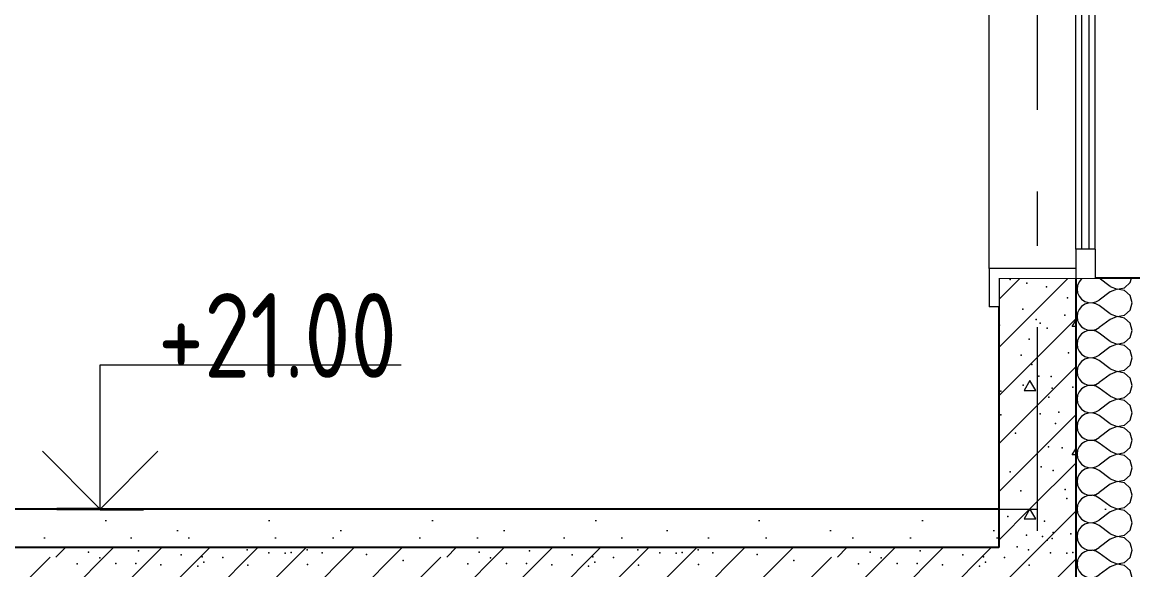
# Model space of a CAD drawing. Header units: millimetres. Extents: x 18162 to 7085488, y 72188 to 247925.
# Drawn here: x 3680692 to 3683577, y 115960 to 117383 of the extents above; entities that cross this region are included whole.
import ezdxf
from ezdxf.enums import TextEntityAlignment as Align

# ---------------------------------------------------------------- set-up
doc = ezdxf.new("R2010")
doc.units = ezdxf.units.MM
doc.header["$MEASUREMENT"] = 0
for name, pattern in [('Dot & Dashed', [670.277762, 317.5, -176.388889, 0, -176.388874]), ('Double Dashed', [1093.611073, 529.166651, -211.666656, 141.111112, -211.666656]), ('Wipeout_Contour', [1000, 0, -1000])]:
    doc.linetypes.add(name, pattern=pattern)
for name, color, linetype in [('Archicad Windows', 7, 'Continuous'), ('Structural - Bearing', 7, 'Continuous'), ('Structural - Grid', 7, 'Continuous')]:
    doc.layers.add(name, color=color, linetype=linetype)
doc.styles.add('GENERATED_STYLE_3', font='', dxfattribs={"width": 0.8})
doc.styles.get('GENERATED_STYLE_3').set_extended_font_data('ISOCPEUR MON')
doc.dimstyles.new('GENERATED_STYLE__10', dxfattribs={"dimtxt": 220.000005, "dimasz": 114, "dimexe": 0.18, "dimexo": 762.629951, "dimgap": 0, "dimtad": 1, "dimdec": 0, "dimzin": 0, "dimdsep": 46, "dimtxsty": 'GENERATED_STYLE_3', "dimblk": 'ARROWHEAD_2', "dimblk1": 'ARROWHEAD_2', "dimblk2": 'ARROWHEAD_2', "dimcen": 0.09, "dimclrd": 13, "dimclre": 13, "dimclrt": 13, "dimadec": 0, "dimazin": 0, "dimtfac": 1, "dimtdec": 4, "dimtmove": 0, "dimatfit": 3, "dimfxl": 1, "dimtolj": 1, "dimtzin": 0, "dimarcsym": 0})
doc.dimstyles.new('GENERATED_STYLE__9', dxfattribs={"dimtxt": 220.000005, "dimasz": 114, "dimexe": 0.18, "dimexo": 312.629951, "dimgap": 0, "dimtad": 1, "dimdec": 0, "dimzin": 0, "dimdsep": 46, "dimtxsty": 'GENERATED_STYLE_3', "dimblk": 'ARROWHEAD_2', "dimblk1": 'ARROWHEAD_2', "dimblk2": 'ARROWHEAD_2', "dimcen": 0.09, "dimclrd": 13, "dimclre": 13, "dimclrt": 13, "dimadec": 0, "dimazin": 0, "dimtfac": 1, "dimtdec": 4, "dimtmove": 0, "dimatfit": 3, "dimfxl": 1, "dimtolj": 1, "dimtzin": 0, "dimarcsym": 0})

# ---------------------------------------------------------------- blocks, each defined once
blk = doc.blocks.new('*X827', base_point=(3761974.7, 95118))
at = {"layer": 'Structural - Bearing', "color": 7, "linetype": 'Continuous', "lineweight": 9}
for p, q in [((3683447.5, 116018), (3683452.4, 116014.6)), ((3683452.4, 116014.6), (3683461.7, 116011.5)), ((3683471.5, 116011), (3683481.1, 116013.2)), ((3683481.1, 116013.2), (3683489.8, 116018)), ((3683575.5, 116010.9), (3683573.5, 116018)), ((3683434, 115984.9), (3683432.6, 115975.1)), ((3683438, 115993.9), (3683434, 115984.9)), ((3683444.2, 116001.5), (3683438, 115993.9)), ((3683452.4, 116007.1), (3683444.2, 116001.5)), ((3683461.7, 116010.2), (3683452.4, 116007.1)), ((3683461.7, 116011.5), (3683471.5, 116011)), ((3683471.5, 116010.7), (3683461.7, 116010.2)), ((3683481.1, 116008.5), (3683471.5, 116010.7)), ((3683489.8, 116003.7), (3683481.1, 116008.5)), ((3683518.3, 115982.3), (3683489.8, 116003.7)), ((3683555.7, 115978.9), (3683570.1, 115992.1)), ((3683570.1, 115992.1), (3683575.5, 116010.9)), ((3683432.6, 115975.1), (3683434, 115965.4)), ((3683434, 115965.4), (3683438, 115956.4)), ((3683438, 115956.4), (3683444.2, 115948.8)), ((3683518.3, 115968), (3683489.8, 115946.6)), ((3683518.3, 115982.3), (3683536.6, 115975.3)), ((3683536.6, 115975), (3683518.3, 115968)), ((3683536.6, 115975.3), (3683555.7, 115978.9)), ((3683555.7, 115971.4), (3683536.6, 115975)), ((3683570.1, 115958.2), (3683555.7, 115971.4)), ((3683575.5, 115939.4), (3683570.1, 115958.2)), ((3683444.2, 115930.1), (3683438, 115922.5)), ((3683444.2, 115948.8), (3683452.4, 115943.2)), ((3683452.4, 115935.7), (3683444.2, 115930.1)), ((3683452.4, 115943.2), (3683461.7, 115940.1)), ((3683461.7, 115938.8), (3683452.4, 115935.7)), ((3683461.7, 115940.1), (3683471.5, 115939.6)), ((3683471.5, 115939.3), (3683461.7, 115938.8)), ((3683471.5, 115939.6), (3683481.1, 115941.8)), ((3683481.1, 115937.1), (3683471.5, 115939.3)), ((3683481.1, 115941.8), (3683489.8, 115946.6)), ((3683489.8, 115932.3), (3683481.1, 115937.1)), ((3683518.3, 115910.9), (3683489.8, 115932.3)), ((3683570.1, 115920.7), (3683575.5, 115939.4)), ((3683434, 115913.5), (3683432.6, 115903.7)), ((3683432.6, 115903.7), (3683434, 115894)), ((3683438, 115922.5), (3683434, 115913.5)), ((3683518.3, 115910.9), (3683536.6, 115903.9)), ((3683536.6, 115903.6), (3683518.3, 115896.6)), ((3683536.6, 115903.9), (3683555.7, 115907.5)), ((3683555.7, 115900), (3683536.6, 115903.6)), ((3683555.7, 115907.5), (3683570.1, 115920.7)), ((3683570.1, 115886.8), (3683555.7, 115900)), ((3683434, 115894), (3683438, 115884.9)), ((3683438, 115884.9), (3683444.2, 115877.4)), ((3683444.2, 115877.4), (3683452.4, 115871.8)), ((3683452.4, 115871.8), (3683461.7, 115868.6)), ((3683461.7, 115868.6), (3683471.5, 115868.2)), ((3683471.5, 115868.2), (3683481.1, 115870.4)), ((3683481.1, 115870.4), (3683489.8, 115875.1)), ((3683518.3, 115896.6), (3683489.8, 115875.1)), ((3683575.5, 115868), (3683570.1, 115886.8)), ((3683434, 115842.1), (3683432.6, 115832.3)), ((3683438, 115851.1), (3683434, 115842.1)), ((3683444.2, 115858.7), (3683438, 115851.1)), ((3683452.4, 115864.2), (3683444.2, 115858.7)), ((3683461.7, 115867.4), (3683452.4, 115864.2)), ((3683471.5, 115867.9), (3683461.7, 115867.4)), ((3683481.1, 115865.6), (3683471.5, 115867.9)), ((3683489.8, 115860.9), (3683481.1, 115865.6)), ((3683518.3, 115839.4), (3683489.8, 115860.9)), ((3683555.7, 115836.1), (3683570.1, 115849.2)), ((3683570.1, 115849.2), (3683575.5, 115868)), ((3683432.6, 115832.3), (3683434, 115822.5)), ((3683434, 115822.5), (3683438, 115813.5)), ((3683438, 115813.5), (3683444.2, 115805.9)), ((3683518.3, 115825.1), (3683489.8, 115803.7)), ((3683518.3, 115839.4), (3683536.6, 115832.4)), ((3683536.6, 115832.1), (3683518.3, 115825.1)), ((3683536.6, 115832.4), (3683555.7, 115836.1)), ((3683555.7, 115828.5), (3683536.6, 115832.1)), ((3683570.1, 115815.4), (3683555.7, 115828.5)), ((3683575.5, 115796.6), (3683570.1, 115815.4)), ((3683444.2, 115787.2), (3683438, 115779.6)), ((3683444.2, 115805.9), (3683452.4, 115800.3)), ((3683452.4, 115792.8), (3683444.2, 115787.2)), ((3683452.4, 115800.3), (3683461.7, 115797.2)), ((3683461.7, 115796), (3683452.4, 115792.8)), ((3683461.7, 115797.2), (3683471.5, 115796.7)), ((3683471.5, 115796.4), (3683461.7, 115796)), ((3683471.5, 115796.7), (3683481.1, 115799)), ((3683481.1, 115794.2), (3683471.5, 115796.4)), ((3683481.1, 115799), (3683489.8, 115803.7)), ((3683489.8, 115789.4), (3683481.1, 115794.2)), ((3683518.3, 115768), (3683489.8, 115789.4)), ((3683570.1, 115777.8), (3683575.5, 115796.6)), ((3683434, 115770.6), (3683432.6, 115760.9)), ((3683432.6, 115760.9), (3683434, 115751.1)), ((3683438, 115779.6), (3683434, 115770.6)), ((3683518.3, 115753.7), (3683489.8, 115732.3)), ((3683518.3, 115768), (3683536.6, 115761)), ((3683536.6, 115760.7), (3683518.3, 115753.7)), ((3683536.6, 115761), (3683555.7, 115764.6)), ((3683555.7, 115757.1), (3683536.6, 115760.7)), ((3683555.7, 115764.6), (3683570.1, 115777.8)), ((3683570.1, 115743.9), (3683555.7, 115757.1)), ((3683434, 115751.1), (3683438, 115742.1)), ((3683438, 115742.1), (3683444.2, 115734.5)), ((3683444.2, 115734.5), (3683452.4, 115728.9)), ((3683452.4, 115728.9), (3683461.7, 115725.8)), ((3683461.7, 115724.5), (3683452.4, 115721.4)), ((3683461.7, 115725.8), (3683471.5, 115725.3)), ((3683471.5, 115725), (3683461.7, 115724.5)), ((3683471.5, 115725.3), (3683481.1, 115727.5)), ((3683481.1, 115722.8), (3683471.5, 115725)), ((3683481.1, 115727.5), (3683489.8, 115732.3)), ((3683575.5, 115725.1), (3683570.1, 115743.9)), ((3683570.1, 115706.4), (3683575.5, 115725.1)), ((3683434, 115699.2), (3683432.6, 115689.4)), ((3683438, 115708.2), (3683434, 115699.2)), ((3683444.2, 115715.8), (3683438, 115708.2)), ((3683452.4, 115721.4), (3683444.2, 115715.8)), ((3683489.8, 115718), (3683481.1, 115722.8)), ((3683518.3, 115696.6), (3683489.8, 115718)), ((3683518.3, 115696.6), (3683536.6, 115689.6)), ((3683555.7, 115693.2), (3683570.1, 115706.4)), ((3683432.6, 115689.4), (3683434, 115679.7)), ((3683434, 115679.7), (3683438, 115670.7)), ((3683438, 115670.7), (3683444.2, 115663.1)), ((3683518.3, 115682.3), (3683489.8, 115660.9)), ((3683536.6, 115689.3), (3683518.3, 115682.3)), ((3683536.6, 115689.6), (3683555.7, 115693.2)), ((3683555.7, 115685.7), (3683536.6, 115689.3)), ((3683570.1, 115672.5), (3683555.7, 115685.7)), ((3683575.5, 115653.7), (3683570.1, 115672.5)), ((3683444.2, 115644.4), (3683438, 115636.8)), ((3683444.2, 115663.1), (3683452.4, 115657.5)), ((3683452.4, 115650), (3683444.2, 115644.4)), ((3683452.4, 115657.5), (3683461.7, 115654.3)), ((3683461.7, 115653.1), (3683452.4, 115650)), ((3683461.7, 115654.3), (3683471.5, 115653.9)), ((3683471.5, 115653.6), (3683461.7, 115653.1)), ((3683471.5, 115653.9), (3683481.1, 115656.1)), ((3683481.1, 115651.3), (3683471.5, 115653.6)), ((3683481.1, 115656.1), (3683489.8, 115660.9)), ((3683489.8, 115646.6), (3683481.1, 115651.3)), ((3683518.3, 115625.1), (3683489.8, 115646.6)), ((3683570.1, 115634.9), (3683575.5, 115653.7)), ((3683434, 115627.8), (3683432.6, 115618)), ((3683432.6, 115618), (3683434, 115608.2)), ((3683438, 115636.8), (3683434, 115627.8)), ((3683518.3, 115610.9), (3683489.8, 115589.4)), ((3683518.3, 115625.1), (3683536.6, 115618.2)), ((3683536.6, 115617.9), (3683518.3, 115610.9)), ((3683536.6, 115618.2), (3683555.7, 115621.8)), ((3683555.7, 115614.2), (3683536.6, 115617.9)), ((3683555.7, 115621.8), (3683570.1, 115634.9)), ((3683570.1, 115601.1), (3683555.7, 115614.2)), ((3683434, 115608.2), (3683438, 115599.2)), ((3683438, 115599.2), (3683444.2, 115591.6)), ((3683444.2, 115591.6), (3683452.4, 115586.1)), ((3683452.4, 115586.1), (3683461.7, 115582.9)), ((3683461.7, 115581.7), (3683452.4, 115578.5)), ((3683461.7, 115582.9), (3683471.5, 115582.4)), ((3683471.5, 115582.1), (3683461.7, 115581.7)), ((3683471.5, 115582.4), (3683481.1, 115584.7)), ((3683481.1, 115579.9), (3683471.5, 115582.1)), ((3683481.1, 115584.7), (3683489.8, 115589.4)), ((3683489.8, 115575.1), (3683481.1, 115579.9)), ((3683575.5, 115582.3), (3683570.1, 115601.1)), ((3683570.1, 115563.5), (3683575.5, 115582.3)), ((3683434, 115556.3), (3683432.6, 115546.6)), ((3683438, 115565.4), (3683434, 115556.3)), ((3683444.2, 115572.9), (3683438, 115565.4)), ((3683452.4, 115578.5), (3683444.2, 115572.9)), ((3683518.3, 115553.7), (3683489.8, 115575.1)), ((3683518.3, 115553.7), (3683536.6, 115546.7)), ((3683555.7, 115550.3), (3683570.1, 115563.5)), ((3683432.6, 115546.6), (3683434, 115536.8)), ((3683434, 115536.8), (3683438, 115527.8)), ((3683438, 115527.8), (3683444.2, 115520.2)), ((3683518.3, 115539.4), (3683489.8, 115518)), ((3683536.6, 115546.4), (3683518.3, 115539.4)), ((3683536.6, 115546.7), (3683555.7, 115550.3)), ((3683555.7, 115542.8), (3683536.6, 115546.4)), ((3683570.1, 115529.6), (3683555.7, 115542.8)), ((3683575.5, 115510.9), (3683570.1, 115529.6)), ((3683438, 115493.9), (3683434, 115484.9)), ((3683444.2, 115501.5), (3683438, 115493.9)), ((3683444.2, 115520.2), (3683452.4, 115514.6)), ((3683452.4, 115507.1), (3683444.2, 115501.5)), ((3683452.4, 115514.6), (3683461.7, 115511.5)), ((3683461.7, 115510.2), (3683452.4, 115507.1)), ((3683461.7, 115511.5), (3683471.5, 115511)), ((3683471.5, 115510.7), (3683461.7, 115510.2)), ((3683471.5, 115511), (3683481.1, 115513.2)), ((3683481.1, 115508.5), (3683471.5, 115510.7)), ((3683481.1, 115513.2), (3683489.8, 115518)), ((3683489.8, 115503.7), (3683481.1, 115508.5)), ((3683518.3, 115482.3), (3683489.8, 115503.7)), ((3683570.1, 115492.1), (3683575.5, 115510.9)), ((3683434, 115484.9), (3683432.6, 115475.1)), ((3683432.6, 115475.1), (3683434, 115465.4)), ((3683434, 115465.4), (3683438, 115456.4)), ((3683518.3, 115468), (3683489.8, 115446.6)), ((3683518.3, 115482.3), (3683536.6, 115475.3)), ((3683536.6, 115475), (3683518.3, 115468)), ((3683536.6, 115475.3), (3683555.7, 115478.9)), ((3683555.7, 115471.4), (3683536.6, 115475)), ((3683555.7, 115478.9), (3683570.1, 115492.1)), ((3683570.1, 115458.2), (3683555.7, 115471.4)), ((3683438, 115456.4), (3683444.2, 115448.8)), ((3683444.2, 115448.8), (3683452.4, 115443.2)), ((3683452.4, 115435.7), (3683444.2, 115430.1)), ((3683452.4, 115443.2), (3683461.7, 115440.1)), ((3683461.7, 115438.8), (3683452.4, 115435.7)), ((3683461.7, 115440.1), (3683471.5, 115439.6)), ((3683471.5, 115439.3), (3683461.7, 115438.8)), ((3683471.5, 115439.6), (3683481.1, 115441.8)), ((3683481.1, 115437.1), (3683471.5, 115439.3)), ((3683481.1, 115441.8), (3683489.8, 115446.6)), ((3683489.8, 115432.3), (3683481.1, 115437.1)), ((3683575.5, 115439.4), (3683570.1, 115458.2)), ((3683570.1, 115420.7), (3683575.5, 115439.4)), ((3683438, 115422.5), (3683436, 115418)), ((3683444.2, 115430.1), (3683438, 115422.5)), ((3683508.8, 115418), (3683489.8, 115432.3)), ((3683567.2, 115418), (3683570.1, 115420.7))]:
    blk.add_line(p, q, dxfattribs=at)
blk = doc.blocks.new('*X839', base_point=(3761974.7, 95118))
at = {"layer": 'Structural - Bearing', "color": 7, "linetype": 'Continuous', "lineweight": 9}
for p, q in [((3683438, 116708.2), (3683434, 116699.2)), ((3683444.2, 116715.8), (3683438, 116708.2)), ((3683447.5, 116718), (3683444.2, 116715.8)), ((3683518.3, 116696.6), (3683489.8, 116718)), ((3683555.7, 116693.2), (3683570.1, 116706.4)), ((3683570.1, 116706.4), (3683573.5, 116718)), ((3683434, 116699.2), (3683432.6, 116689.4)), ((3683432.6, 116689.4), (3683434, 116679.7)), ((3683434, 116679.7), (3683438, 116670.7)), ((3683518.3, 116682.3), (3683489.8, 116660.9)), ((3683518.3, 116696.6), (3683536.6, 116689.6)), ((3683536.6, 116689.3), (3683518.3, 116682.3)), ((3683536.6, 116689.6), (3683555.7, 116693.2)), ((3683555.7, 116685.7), (3683536.6, 116689.3)), ((3683570.1, 116672.5), (3683555.7, 116685.7)), ((3683438, 116670.7), (3683444.2, 116663.1)), ((3683444.2, 116663.1), (3683452.4, 116657.5)), ((3683452.4, 116650), (3683444.2, 116644.4)), ((3683452.4, 116657.5), (3683461.7, 116654.3)), ((3683461.7, 116653.1), (3683452.4, 116650)), ((3683461.7, 116654.3), (3683471.5, 116653.9)), ((3683471.5, 116653.6), (3683461.7, 116653.1)), ((3683471.5, 116653.9), (3683481.1, 116656.1)), ((3683481.1, 116651.3), (3683471.5, 116653.6)), ((3683481.1, 116656.1), (3683489.8, 116660.9)), ((3683489.8, 116646.6), (3683481.1, 116651.3)), ((3683575.5, 116653.7), (3683570.1, 116672.5)), ((3683570.1, 116634.9), (3683575.5, 116653.7)), ((3683434, 116627.8), (3683432.6, 116618)), ((3683438, 116636.8), (3683434, 116627.8)), ((3683444.2, 116644.4), (3683438, 116636.8)), ((3683518.3, 116625.1), (3683489.8, 116646.6)), ((3683518.3, 116625.1), (3683536.6, 116618.2)), ((3683536.6, 116618.2), (3683555.7, 116621.8)), ((3683555.7, 116621.8), (3683570.1, 116634.9)), ((3683432.6, 116618), (3683434, 116608.2)), ((3683434, 116608.2), (3683438, 116599.2)), ((3683438, 116599.2), (3683444.2, 116591.6)), ((3683444.2, 116591.6), (3683452.4, 116586.1)), ((3683518.3, 116610.9), (3683489.8, 116589.4)), ((3683536.6, 116617.9), (3683518.3, 116610.9)), ((3683555.7, 116614.2), (3683536.6, 116617.9)), ((3683570.1, 116601.1), (3683555.7, 116614.2)), ((3683575.5, 116582.3), (3683570.1, 116601.1)), ((3683438, 116565.4), (3683434, 116556.3)), ((3683444.2, 116572.9), (3683438, 116565.4)), ((3683452.4, 116578.5), (3683444.2, 116572.9)), ((3683452.4, 116586.1), (3683461.7, 116582.9)), ((3683461.7, 116581.7), (3683452.4, 116578.5)), ((3683461.7, 116582.9), (3683471.5, 116582.4)), ((3683471.5, 116582.1), (3683461.7, 116581.7)), ((3683471.5, 116582.4), (3683481.1, 116584.7)), ((3683481.1, 116579.9), (3683471.5, 116582.1)), ((3683481.1, 116584.7), (3683489.8, 116589.4)), ((3683489.8, 116575.1), (3683481.1, 116579.9)), ((3683518.3, 116553.7), (3683489.8, 116575.1)), ((3683555.7, 116550.3), (3683570.1, 116563.5)), ((3683570.1, 116563.5), (3683575.5, 116582.3)), ((3683434, 116556.3), (3683432.6, 116546.6)), ((3683432.6, 116546.6), (3683434, 116536.8)), ((3683434, 116536.8), (3683438, 116527.8)), ((3683518.3, 116539.4), (3683489.8, 116518)), ((3683518.3, 116553.7), (3683536.6, 116546.7)), ((3683536.6, 116546.4), (3683518.3, 116539.4)), ((3683536.6, 116546.7), (3683555.7, 116550.3)), ((3683555.7, 116542.8), (3683536.6, 116546.4)), ((3683570.1, 116529.6), (3683555.7, 116542.8)), ((3683438, 116527.8), (3683444.2, 116520.2)), ((3683444.2, 116520.2), (3683452.4, 116514.6)), ((3683452.4, 116507.1), (3683444.2, 116501.5)), ((3683452.4, 116514.6), (3683461.7, 116511.5)), ((3683461.7, 116510.2), (3683452.4, 116507.1)), ((3683461.7, 116511.5), (3683471.5, 116511)), ((3683471.5, 116510.7), (3683461.7, 116510.2)), ((3683471.5, 116511), (3683481.1, 116513.2)), ((3683481.1, 116508.5), (3683471.5, 116510.7)), ((3683481.1, 116513.2), (3683489.8, 116518)), ((3683489.8, 116503.7), (3683481.1, 116508.5)), ((3683518.3, 116482.3), (3683489.8, 116503.7)), ((3683575.5, 116510.9), (3683570.1, 116529.6)), ((3683570.1, 116492.1), (3683575.5, 116510.9)), ((3683434, 116484.9), (3683432.6, 116475.1)), ((3683432.6, 116475.1), (3683434, 116465.4)), ((3683438, 116493.9), (3683434, 116484.9)), ((3683444.2, 116501.5), (3683438, 116493.9)), ((3683518.3, 116482.3), (3683536.6, 116475.3)), ((3683536.6, 116475), (3683518.3, 116468)), ((3683536.6, 116475.3), (3683555.7, 116478.9)), ((3683555.7, 116471.4), (3683536.6, 116475)), ((3683555.7, 116478.9), (3683570.1, 116492.1)), ((3683434, 116465.4), (3683438, 116456.4)), ((3683438, 116456.4), (3683444.2, 116448.8)), ((3683444.2, 116448.8), (3683452.4, 116443.2)), ((3683481.1, 116441.8), (3683489.8, 116446.6)), ((3683518.3, 116468), (3683489.8, 116446.6)), ((3683570.1, 116458.2), (3683555.7, 116471.4)), ((3683575.5, 116439.4), (3683570.1, 116458.2)), ((3683438, 116422.5), (3683434, 116413.5)), ((3683444.2, 116430.1), (3683438, 116422.5)), ((3683452.4, 116435.7), (3683444.2, 116430.1)), ((3683452.4, 116443.2), (3683461.7, 116440.1)), ((3683461.7, 116438.8), (3683452.4, 116435.7)), ((3683461.7, 116440.1), (3683471.5, 116439.6)), ((3683471.5, 116439.3), (3683461.7, 116438.8)), ((3683471.5, 116439.6), (3683481.1, 116441.8)), ((3683481.1, 116437.1), (3683471.5, 116439.3)), ((3683489.8, 116432.3), (3683481.1, 116437.1)), ((3683518.3, 116410.9), (3683489.8, 116432.3)), ((3683555.7, 116407.5), (3683570.1, 116420.7)), ((3683570.1, 116420.7), (3683575.5, 116439.4)), ((3683434, 116413.5), (3683432.6, 116403.7)), ((3683432.6, 116403.7), (3683434, 116394)), ((3683434, 116394), (3683438, 116384.9)), ((3683518.3, 116396.6), (3683489.8, 116375.1)), ((3683518.3, 116410.9), (3683536.6, 116403.9)), ((3683536.6, 116403.6), (3683518.3, 116396.6)), ((3683536.6, 116403.9), (3683555.7, 116407.5)), ((3683555.7, 116400), (3683536.6, 116403.6)), ((3683570.1, 116386.8), (3683555.7, 116400)), ((3683438, 116384.9), (3683444.2, 116377.4)), ((3683444.2, 116377.4), (3683452.4, 116371.8)), ((3683452.4, 116364.2), (3683444.2, 116358.7)), ((3683452.4, 116371.8), (3683461.7, 116368.6)), ((3683461.7, 116367.4), (3683452.4, 116364.2)), ((3683461.7, 116368.6), (3683471.5, 116368.2)), ((3683471.5, 116367.9), (3683461.7, 116367.4)), ((3683471.5, 116368.2), (3683481.1, 116370.4)), ((3683481.1, 116365.6), (3683471.5, 116367.9)), ((3683481.1, 116370.4), (3683489.8, 116375.1)), ((3683489.8, 116360.9), (3683481.1, 116365.6)), ((3683518.3, 116339.4), (3683489.8, 116360.9)), ((3683575.5, 116368), (3683570.1, 116386.8)), ((3683570.1, 116349.2), (3683575.5, 116368)), ((3683434, 116342.1), (3683432.6, 116332.3)), ((3683432.6, 116332.3), (3683434, 116322.5)), ((3683438, 116351.1), (3683434, 116342.1)), ((3683444.2, 116358.7), (3683438, 116351.1)), ((3683518.3, 116339.4), (3683536.6, 116332.4)), ((3683536.6, 116332.1), (3683518.3, 116325.1)), ((3683536.6, 116332.4), (3683555.7, 116336.1)), ((3683555.7, 116328.5), (3683536.6, 116332.1)), ((3683555.7, 116336.1), (3683570.1, 116349.2)), ((3683434, 116322.5), (3683438, 116313.5)), ((3683438, 116313.5), (3683444.2, 116305.9)), ((3683444.2, 116305.9), (3683452.4, 116300.3)), ((3683481.1, 116299), (3683489.8, 116303.7)), ((3683518.3, 116325.1), (3683489.8, 116303.7)), ((3683570.1, 116315.4), (3683555.7, 116328.5)), ((3683575.5, 116296.6), (3683570.1, 116315.4)), ((3683438, 116279.6), (3683434, 116270.6)), ((3683444.2, 116287.2), (3683438, 116279.6)), ((3683452.4, 116292.8), (3683444.2, 116287.2)), ((3683452.4, 116300.3), (3683461.7, 116297.2)), ((3683461.7, 116296), (3683452.4, 116292.8)), ((3683461.7, 116297.2), (3683471.5, 116296.7)), ((3683471.5, 116296.4), (3683461.7, 116296)), ((3683471.5, 116296.7), (3683481.1, 116299)), ((3683481.1, 116294.2), (3683471.5, 116296.4)), ((3683489.8, 116289.4), (3683481.1, 116294.2)), ((3683518.3, 116268), (3683489.8, 116289.4)), ((3683555.7, 116264.6), (3683570.1, 116277.8)), ((3683570.1, 116277.8), (3683575.5, 116296.6)), ((3683434, 116270.6), (3683432.6, 116260.9)), ((3683432.6, 116260.9), (3683434, 116251.1)), ((3683434, 116251.1), (3683438, 116242.1)), ((3683518.3, 116253.7), (3683489.8, 116232.3)), ((3683518.3, 116268), (3683536.6, 116261)), ((3683536.6, 116260.7), (3683518.3, 116253.7)), ((3683536.6, 116261), (3683555.7, 116264.6)), ((3683555.7, 116257.1), (3683536.6, 116260.7)), ((3683570.1, 116243.9), (3683555.7, 116257.1)), ((3683575.5, 116225.1), (3683570.1, 116243.9)), ((3683438, 116242.1), (3683444.2, 116234.5)), ((3683444.2, 116215.8), (3683438, 116208.2)), ((3683444.2, 116234.5), (3683452.4, 116228.9)), ((3683452.4, 116221.4), (3683444.2, 116215.8)), ((3683452.4, 116228.9), (3683461.7, 116225.8)), ((3683461.7, 116224.5), (3683452.4, 116221.4)), ((3683461.7, 116225.8), (3683471.5, 116225.3)), ((3683471.5, 116225), (3683461.7, 116224.5)), ((3683471.5, 116225.3), (3683481.1, 116227.5)), ((3683481.1, 116222.8), (3683471.5, 116225)), ((3683481.1, 116227.5), (3683489.8, 116232.3)), ((3683489.8, 116218), (3683481.1, 116222.8)), ((3683518.3, 116196.6), (3683489.8, 116218)), ((3683570.1, 116206.4), (3683575.5, 116225.1)), ((3683434, 116199.2), (3683432.6, 116189.4)), ((3683432.6, 116189.4), (3683434, 116179.7)), ((3683438, 116208.2), (3683434, 116199.2)), ((3683518.3, 116196.6), (3683536.6, 116189.6)), ((3683536.6, 116189.3), (3683518.3, 116182.3)), ((3683536.6, 116189.6), (3683555.7, 116193.2)), ((3683555.7, 116185.7), (3683536.6, 116189.3)), ((3683555.7, 116193.2), (3683570.1, 116206.4)), ((3683434, 116179.7), (3683438, 116170.7)), ((3683438, 116170.7), (3683444.2, 116163.1)), ((3683444.2, 116163.1), (3683452.4, 116157.5)), ((3683452.4, 116157.5), (3683461.7, 116154.3)), ((3683481.1, 116156.1), (3683489.8, 116160.9)), ((3683518.3, 116182.3), (3683489.8, 116160.9)), ((3683570.1, 116172.5), (3683555.7, 116185.7)), ((3683575.5, 116153.7), (3683570.1, 116172.5)), ((3683438, 116136.8), (3683434, 116127.8)), ((3683444.2, 116144.4), (3683438, 116136.8)), ((3683452.4, 116150), (3683444.2, 116144.4)), ((3683461.7, 116153.1), (3683452.4, 116150)), ((3683461.7, 116154.3), (3683471.5, 116153.9)), ((3683471.5, 116153.6), (3683461.7, 116153.1)), ((3683471.5, 116153.9), (3683481.1, 116156.1)), ((3683481.1, 116151.3), (3683471.5, 116153.6)), ((3683489.8, 116146.6), (3683481.1, 116151.3)), ((3683518.3, 116125.1), (3683489.8, 116146.6)), ((3683555.7, 116121.8), (3683570.1, 116134.9)), ((3683570.1, 116134.9), (3683575.5, 116153.7)), ((3683434, 116127.8), (3683432.6, 116118)), ((3683432.6, 116118), (3683434, 116108.2)), ((3683434, 116108.2), (3683438, 116099.2)), ((3683438, 116099.2), (3683444.2, 116091.6)), ((3683518.3, 116110.9), (3683489.8, 116089.4)), ((3683518.3, 116125.1), (3683536.6, 116118.2)), ((3683536.6, 116117.9), (3683518.3, 116110.9)), ((3683536.6, 116118.2), (3683555.7, 116121.8)), ((3683555.7, 116114.2), (3683536.6, 116117.9)), ((3683570.1, 116101.1), (3683555.7, 116114.2)), ((3683575.5, 116082.3), (3683570.1, 116101.1)), ((3683444.2, 116072.9), (3683438, 116065.4)), ((3683444.2, 116091.6), (3683452.4, 116086.1)), ((3683452.4, 116078.5), (3683444.2, 116072.9)), ((3683452.4, 116086.1), (3683461.7, 116082.9)), ((3683461.7, 116081.7), (3683452.4, 116078.5)), ((3683461.7, 116082.9), (3683471.5, 116082.4)), ((3683471.5, 116082.1), (3683461.7, 116081.7)), ((3683471.5, 116082.4), (3683481.1, 116084.7)), ((3683481.1, 116079.9), (3683471.5, 116082.1)), ((3683481.1, 116084.7), (3683489.8, 116089.4)), ((3683489.8, 116075.1), (3683481.1, 116079.9)), ((3683518.3, 116053.7), (3683489.8, 116075.1)), ((3683570.1, 116063.5), (3683575.5, 116082.3)), ((3683434, 116056.3), (3683432.6, 116046.6)), ((3683432.6, 116046.6), (3683434, 116036.8)), ((3683438, 116065.4), (3683434, 116056.3)), ((3683518.3, 116053.7), (3683536.6, 116046.7)), ((3683536.6, 116046.4), (3683518.3, 116039.4)), ((3683536.6, 116046.7), (3683555.7, 116050.3)), ((3683555.7, 116042.8), (3683536.6, 116046.4)), ((3683555.7, 116050.3), (3683570.1, 116063.5)), ((3683570.1, 116029.6), (3683555.7, 116042.8)), ((3683434, 116036.8), (3683438, 116027.8)), ((3683438, 116027.8), (3683444.2, 116020.2)), ((3683444.2, 116020.2), (3683447.5, 116018)), ((3683518.3, 116039.4), (3683489.8, 116018)), ((3683573.5, 116018), (3683570.1, 116029.6))]:
    blk.add_line(p, q, dxfattribs=at)
blk = doc.blocks.new('*X842', base_point=(3761974.7, 95118))
at = {"layer": 'Structural - Bearing', "color": 7, "linetype": 'Continuous', "lineweight": 9}
for p, q in [((3683229.1, 116662.4), (3683284.7, 116718)), ((3683229.1, 116537.4), (3683409.7, 116718)), ((3683229.1, 116412.4), (3683429.1, 116612.4)), ((3683419.9, 116592.4), (3683429.1, 116608.1)), ((3683429.1, 116592.4), (3683419.9, 116592.4)), ((3683229.1, 116287.4), (3683429.1, 116487.4)), ((3683310, 116451.7), (3683295.1, 116425.7)), ((3683325.2, 116425.7), (3683310, 116451.7)), ((3683295.1, 116425.7), (3683325.2, 116425.7)), ((3683229.1, 116162.4), (3683429.1, 116362.4)), ((3683419.9, 116259), (3683429.1, 116274.8)), ((3683429.1, 116259), (3683419.9, 116259)), ((3683310, 116118.4), (3683429.1, 116237.4)), ((3683229.1, 116037.4), (3683310, 116118.3)), ((3683310, 116118.4), (3683295.1, 116092.3)), ((3683325.2, 116092.3), (3683310, 116118.4)), ((3683334.7, 116018), (3683429.1, 116112.4)), ((3683295.1, 116092.3), (3683325.2, 116092.3))]:
    blk.add_line(p, q, dxfattribs=at)
for p in [(3683259, 116714.2), (3683301.7, 116704.8), (3683353.3, 116695.6), (3683407.8, 116667.1), (3683291.4, 116637.2), (3683400.8, 116621.8), (3683231.2, 116595.8), (3683326.6, 116610.6), (3683336.4, 116601.2), (3683355.2, 116587.6), (3683308.5, 116559.7), (3683287.6, 116517.9), (3683409.9, 116524.3), (3683314.7, 116493.2), (3683333.2, 116463.3), (3683365.6, 116462.3), (3683234.3, 116424.4), (3683292.2, 116439.9), (3683367.7, 116432.5), (3683421.3, 116434.5), (3683359.2, 116409), (3683234.3, 116362.6), (3683336.3, 116365), (3683384.8, 116369.4), (3683376.5, 116340.2), (3683272.9, 116315.5), (3683357.9, 116280), (3683393.5, 116276.9), (3683339.4, 116227.4), (3683370.8, 116217.7), (3683370.8, 116217.7), (3683258.6, 116214.5), (3683286, 116165.6), (3683401.2, 116168.7), (3683405.8, 116145.5), (3683252.8, 116098.2), (3683348.1, 116086.6), (3683301.1, 116049.9), (3683342.5, 116046.4), (3683370.3, 116057.2), (3683416.3, 116053.2), (3683277.3, 116020), (3683354.8, 116037.1), (3683368.2, 116041.2)]:
    blk.add_point(p, dxfattribs=at)
blk = doc.blocks.new('*X847', base_point=(3761974.7, 95118))
at = {"layer": 'Structural - Bearing', "color": 7, "linetype": 'Continuous', "lineweight": 9}
for p, q in [((3680779.8, 115993.3), (3680804.5, 116018)), ((3680779.8, 115868.3), (3680929.5, 116018)), ((3680894.5, 115858), (3681054.5, 116018)), ((3681019.5, 115858), (3681179.5, 116018)), ((3681144.5, 115858), (3681304.5, 116018)), ((3681269.5, 115858), (3681429.5, 116018)), ((3681394.5, 115858), (3681554.5, 116018)), ((3681519.5, 115858), (3681679.5, 116018)), ((3681794.9, 115993.3), (3681819.6, 116018)), ((3681794.9, 115868.3), (3681944.6, 116018)), ((3681909.6, 115858), (3682069.6, 116018)), ((3682034.6, 115858), (3682194.6, 116018)), ((3682159.6, 115858), (3682319.6, 116018)), ((3682284.6, 115858), (3682444.6, 116018)), ((3682409.6, 115858), (3682569.6, 116018)), ((3682534.6, 115858), (3682694.6, 116018)), ((3682810, 115993.3), (3682834.7, 116018)), ((3682810, 115868.3), (3682959.7, 116018)), ((3682924.7, 115858), (3683084.7, 116018)), ((3683049.7, 115858), (3683209.7, 116018)), ((3683174.7, 115858), (3683334.7, 116018)), ((3680629.3, 115858), (3680764.7, 115993.3)), ((3681644.5, 115858), (3681779.8, 115993.3)), ((3682659.6, 115858), (3682794.9, 115993.3)), ((3683299.7, 115858), (3683429.1, 115987.4))]:
    blk.add_line(p, q, dxfattribs=at)
for p in [(3680864.5, 116005.5), (3680893.7, 115991), (3680994.5, 116009.4), (3681105.3, 115999.1), (3681159.2, 115993.9), (3681213.3, 115992.3), (3681276.5, 116012.4), (3681333.2, 116004.2), (3681375.6, 116003.1), (3681391, 116004.7), (3681432.7, 116012.4), (3681471, 116004.2), (3681586.5, 116000), (3681681.5, 115984.6), (3681879.6, 116005.5), (3681908.8, 115991), (3682009.7, 116009.4), (3682120.4, 115999.1), (3682174.4, 115993.9), (3682228.4, 115992.3), (3682291.6, 116012.4), (3682348.4, 116004.2), (3682390.7, 116003.1), (3682406.2, 116004.7), (3682447.9, 116012.4), (3682486.1, 116004.2), (3682601.6, 116000), (3682696.7, 115984.6), (3682894.7, 116005.5), (3682923.9, 115991), (3683024.8, 116009.4), (3683135.5, 115999.1), (3683189.5, 115993.9), (3683243.6, 115992.3), (3683306.7, 116012.4), (3683363.5, 116004.2), (3683405.8, 116003.1), (3683421.3, 116004.7), (3680834.9, 115975.5), (3680935.2, 115976.9), (3680986.9, 115976.5), (3681052.6, 115972.6), (3681148.4, 115969.2), (3681164.3, 115980.3), (3681278.2, 115972.2), (3681433.5, 115973.9), (3681850, 115975.5), (3681950.3, 115976.9), (3682002, 115976.5), (3682067.7, 115972.6), (3682163.5, 115969.2), (3682179.4, 115980.3), (3682293.3, 115972.2), (3682448.6, 115973.9), (3682865.1, 115975.5), (3682965.4, 115976.9), (3683017.1, 115976.5), (3683082.8, 115972.6), (3683178.7, 115969.2), (3683194.6, 115980.3), (3683308.5, 115972.2)]:
    blk.add_point(p, dxfattribs=at)
blk = doc.blocks.new('Standard grid marker[361]_3', base_point=(3683329.1, 147118))
at = {"layer": 'Structural - Grid', "color": 13, "linetype": 'Double Dashed', "lineweight": 13}
blk.add_line((3683329.1, 146118), (3683329.1, 88118), dxfattribs=at)
at = {"layer": 'Structural - Grid', "color": 13, "lineweight": 13, "style": 'GENERATED_STYLE_3'}
blk.add_attdef('AC_MarkerText_1', text='', height=250, rotation=360, dxfattribs=at).set_placement((3683329.1, 86943), align=Align.TOP_CENTER)
blk = doc.blocks.new('*D1170', base_point=(3761974.7, 95118))
at = {"color": 12, "linetype": 'Continuous', "lineweight": 35}
for p, q in [((3686573.8, 116061.3), (3686723.8, 115974.7)), ((3686573.8, 115461.3), (3686723.8, 115374.7))]:
    blk.add_line(p, q, dxfattribs=at)
at = {"color": 13, "linetype": 'Continuous', "lineweight": 13}
for p, q in [((3686761.3, 116018), (3683991.7, 116018)), ((3686648.8, 115418), (3686648.8, 116018)), ((3686761.3, 115418), (3683991.7, 115418)), ((3686648.8, 115344.7), (3686648.8, 115418))]:
    blk.add_line(p, q, dxfattribs=at)
at = {"color": 13, "lineweight": 13, "insert": (3686668.7, 115533.6), "char_height": 220, "attachment_point": 7, "rotation": 90, "style": 'GENERATED_STYLE_3'}
blk.add_mtext('\\A1;{\\pql;\\fISOCPEUR MON|b0|i0|c0|p0;\\W0.800000;600}', dxfattribs=at)
blk = doc.blocks.new('ARROWHEAD_2')
at = {"color": 0, "linetype": 'Continuous', "lineweight": 0}
for p, q in [((-0.378, -0.655), (0.378, 0.655)), ((0, 0), (-1, 0))]:
    blk.add_line(p, q, dxfattribs=at)
blk = doc.blocks.new('*D1171', base_point=(3761974.7, 95118))
at = {"color": 13, "linetype": 'Continuous', "lineweight": 13}
for p, q in [((3686648.8, 116718), (3686648.8, 116791.4)), ((3686761.3, 116718), (3683991.7, 116718)), ((3686648.8, 116018), (3686648.8, 116718)), ((3686761.3, 116018), (3683991.7, 116018))]:
    blk.add_line(p, q, dxfattribs=at)
at = {"color": 12, "linetype": 'Continuous', "lineweight": 35}
for p, q in [((3686723.8, 116674.7), (3686573.8, 116761.3)), ((3686573.8, 116061.3), (3686723.8, 115974.7))]:
    blk.add_line(p, q, dxfattribs=at)
at = {"color": 13, "lineweight": 13, "insert": (3686668.7, 116183.6), "char_height": 220, "attachment_point": 7, "rotation": 90, "style": 'GENERATED_STYLE_3'}
blk.add_mtext('\\A1;{\\pql;\\fISOCPEUR MON|b0|i0|c0|p0;\\W0.800000;700}', dxfattribs=at)

msp = doc.modelspace()

# ---------------------------------------------------------------- hatches: boundary and pattern name
at = {"layer": 'Structural - Bearing', "linetype": 'Continuous', "lineweight": 9}
h = msp.add_hatch(dxfattribs=at)
h.set_pattern_fill('Lightweight_Concrete_0003', style=0, pattern_type=2)
h.set_pattern_definition([(0, (3761974.7, 95118), (0, 779.423), [48.75, -401.25]), (0, (3762199.7, 95507.7), (0, 779.423), [48.75, -401.25]), (60, (3761974.7, 95118), (-675, 389.7114), [48.75, -401.25]), (60, (3762424.7, 95118), (-675, 389.7114), [48.75, -401.25]), (120, (3762023.5, 95118), (675, 389.7114), [48.75, -401.25]), (120, (3762473.5, 95118), (675, 389.7114), [48.75, -401.25]), (0, (3761974.73, 95193), (0, 150), [0, -150, 0, -225]), (45, (3762049.73, 95193), (-106.06602, 106.06602), [0, -112.5, 0, -187.5])])
h.paths.add_polyline_path([(3678429.1, 116018), (3683229.1, 116018), (3683229.1, 116118), (3678429.1, 116118)])

# ---------------------------------------------------------------- linework, layer by layer
at = {"color": 13, "linetype": 'Continuous', "lineweight": 13}
for p, q in [((3680894.6, 116118), (3680894.6, 116493)), ((3680894.6, 116493), (3681676.9, 116493)), ((3680894.6, 116118), (3680744.6, 116268)), ((3681044.6, 116268), (3680894.6, 116118))]:
    msp.add_line(p, q, dxfattribs=at)
at = {"color": 8, "linetype": 'Dot & Dashed', "lineweight": 13}
msp.add_line((3658879.3, 116118), (3689916.5, 116118), dxfattribs=at)
at = {"color": 12, "linetype": 'Continuous', "lineweight": 35}
for q in [(3680782.1, 116118), (3681007.1, 116118)]:
    msp.add_line((3680894.6, 116118), q, dxfattribs=at)
at = {"layer": 'Structural - Bearing', "color": 7, "linetype": 'Continuous', "lineweight": 25}
for p, q in [((3683429.1, 116718), (3683429.1, 116018)), ((3683229.1, 116118), (3683229.1, 116018)), ((3683229.1, 116018), (3678429.1, 116018))]:
    msp.add_line(p, q, dxfattribs=at)
at = {"layer": 'Structural - Bearing', "color": 7, "linetype": 'Continuous', "lineweight": 25, "flags": 128}
for points in [[(3683229.1, 116718), (3683229.1, 116643), (3683229.1, 116118)], [(3683679.1, 116718), (3683629.1, 116718), (3683579.1, 116718), (3683479.1, 116718), (3683429.1, 116718), (3683229.1, 116718)], [(3683229.1, 116118), (3679789.1, 116118), (3679749.1, 116118), (3678429.1, 116118)], [(3683429.1, 116018), (3683429.1, 115858), (3683429.1, 115418)]]:
    msp.add_lwpolyline(points, dxfattribs=at)

# ---------------------------------------------------------------- block references
at = {"layer": 'Structural - Bearing', "lineweight": 0}
for name in ['*X842', '*X839', '*X847', '*X827']:
    msp.add_blockref(name, (3761974.7, 95118), dxfattribs=at)

# ---------------------------------------------------------------- texts
at = {"color": 13, "lineweight": 13, "insert": (3681044.6, 116459.1), "char_height": 220, "attachment_point": 7, "style": 'GENERATED_STYLE_3'}
msp.add_mtext('\\A1;{\\pql;\\fISOCPEUR MON|b0|i0|c0|p0;\\W0.800000;+21.00}', dxfattribs=at)

# ---------------------------------------------------------------- dimensions: what is measured, and where the dimension line sits
at = {"color": 13, "linetype": 'Continuous', "lineweight": 13}
dim = msp.add_linear_dim(base=(3686648.8, 116018), p1=(3683679.1, 115418), p2=(3683229.1, 116018), angle=90, dimstyle='GENERATED_STYLE__10', dxfattribs=at)
dim.commit()
dim.dimension.update_dxf_attribs({"geometry": '*D1170', "text_midpoint": (3686494.8, 115784.7), "dimtype": 160, "text_rotation": 90})

# ---------------------------------------------------------------- next in the draw order: wipeouts: each hides what was drawn before it
at = {"color": 254, "linetype": 'Wipeout_Contour', "lineweight": 0, "ltscale": 14740713.11071154}
msp.add_wipeout([(3683429.1, 116718), (3683429.1, 116743), (3683229.1, 116743), (3683229.1, 116718)], dxfattribs=at).dxf.layer = 'Archicad Windows'

# ---------------------------------------------------------------- next in the draw order: wipeouts: each hides what was drawn before it
at = {"color": 254, "linetype": 'Wipeout_Contour', "lineweight": 0, "ltscale": 14741216.02829233}
msp.add_wipeout([(3683479.1, 116718), (3683479.1, 116793), (3683429.1, 116793), (3683429.1, 116718)], dxfattribs=at).dxf.layer = 'Archicad Windows'
at = {"color": 254, "linetype": 'Wipeout_Contour', "lineweight": 0, "ltscale": 14740258.58706104}
msp.add_wipeout([(3683204.1, 116743), (3683204.1, 116643), (3683229.1, 116643), (3683229.1, 116743)], dxfattribs=at).dxf.layer = 'Archicad Windows'

# ---------------------------------------------------------------- next in the draw order: linework, layer by layer
at = {"layer": 'Archicad Windows', "color": 7, "linetype": 'Continuous', "lineweight": 9}
for p, q in [((3683204.1, 116743), (3683204.1, 118393)), ((3683429.1, 116793), (3683429.1, 118343)), ((3683444.1, 118343), (3683444.1, 116793)), ((3683464.1, 116793), (3683464.1, 118343)), ((3683479.1, 116793), (3683479.1, 118343)), ((3683479.1, 116793), (3683429.1, 116793)), ((3683479.1, 116793), (3683479.1, 116718)), ((3683204.1, 116743), (3683204.1, 116643)), ((3683229.1, 116643), (3683204.1, 116643))]:
    msp.add_line(p, q, dxfattribs=at)
at = {"layer": 'Archicad Windows', "color": 7, "linetype": 'Continuous', "lineweight": 9, "flags": 128}
for points in [[(3683429.1, 116793), (3683429.1, 116743), (3683429.1, 116718)], [(3683429.1, 116743), (3683229.1, 116743), (3683204.1, 116743)]]:
    msp.add_lwpolyline(points, dxfattribs=at)

# ---------------------------------------------------------------- next in the draw order: block references
at = {"layer": 'Structural - Grid', "color": 13, "linetype": 'Continuous', "lineweight": 13}
msp.add_blockref('Standard grid marker[361]_3', (3683329.1, 147118), dxfattribs=at)

# ---------------------------------------------------------------- next in the draw order: dimensions: what is measured, and where the dimension line sits
at = {"color": 13, "linetype": 'Continuous', "lineweight": 13}
dim = msp.add_linear_dim(base=(3686648.8, 116718), p1=(3683229.1, 116018), p2=(3683679.1, 116718), angle=90, dimstyle='GENERATED_STYLE__9', dxfattribs=at)
dim.commit()
dim.dimension.update_dxf_attribs({"geometry": '*D1171', "text_midpoint": (3686494.8, 116434.7), "dimtype": 160, "text_rotation": 90})

doc.saveas('drawing.dxf')
